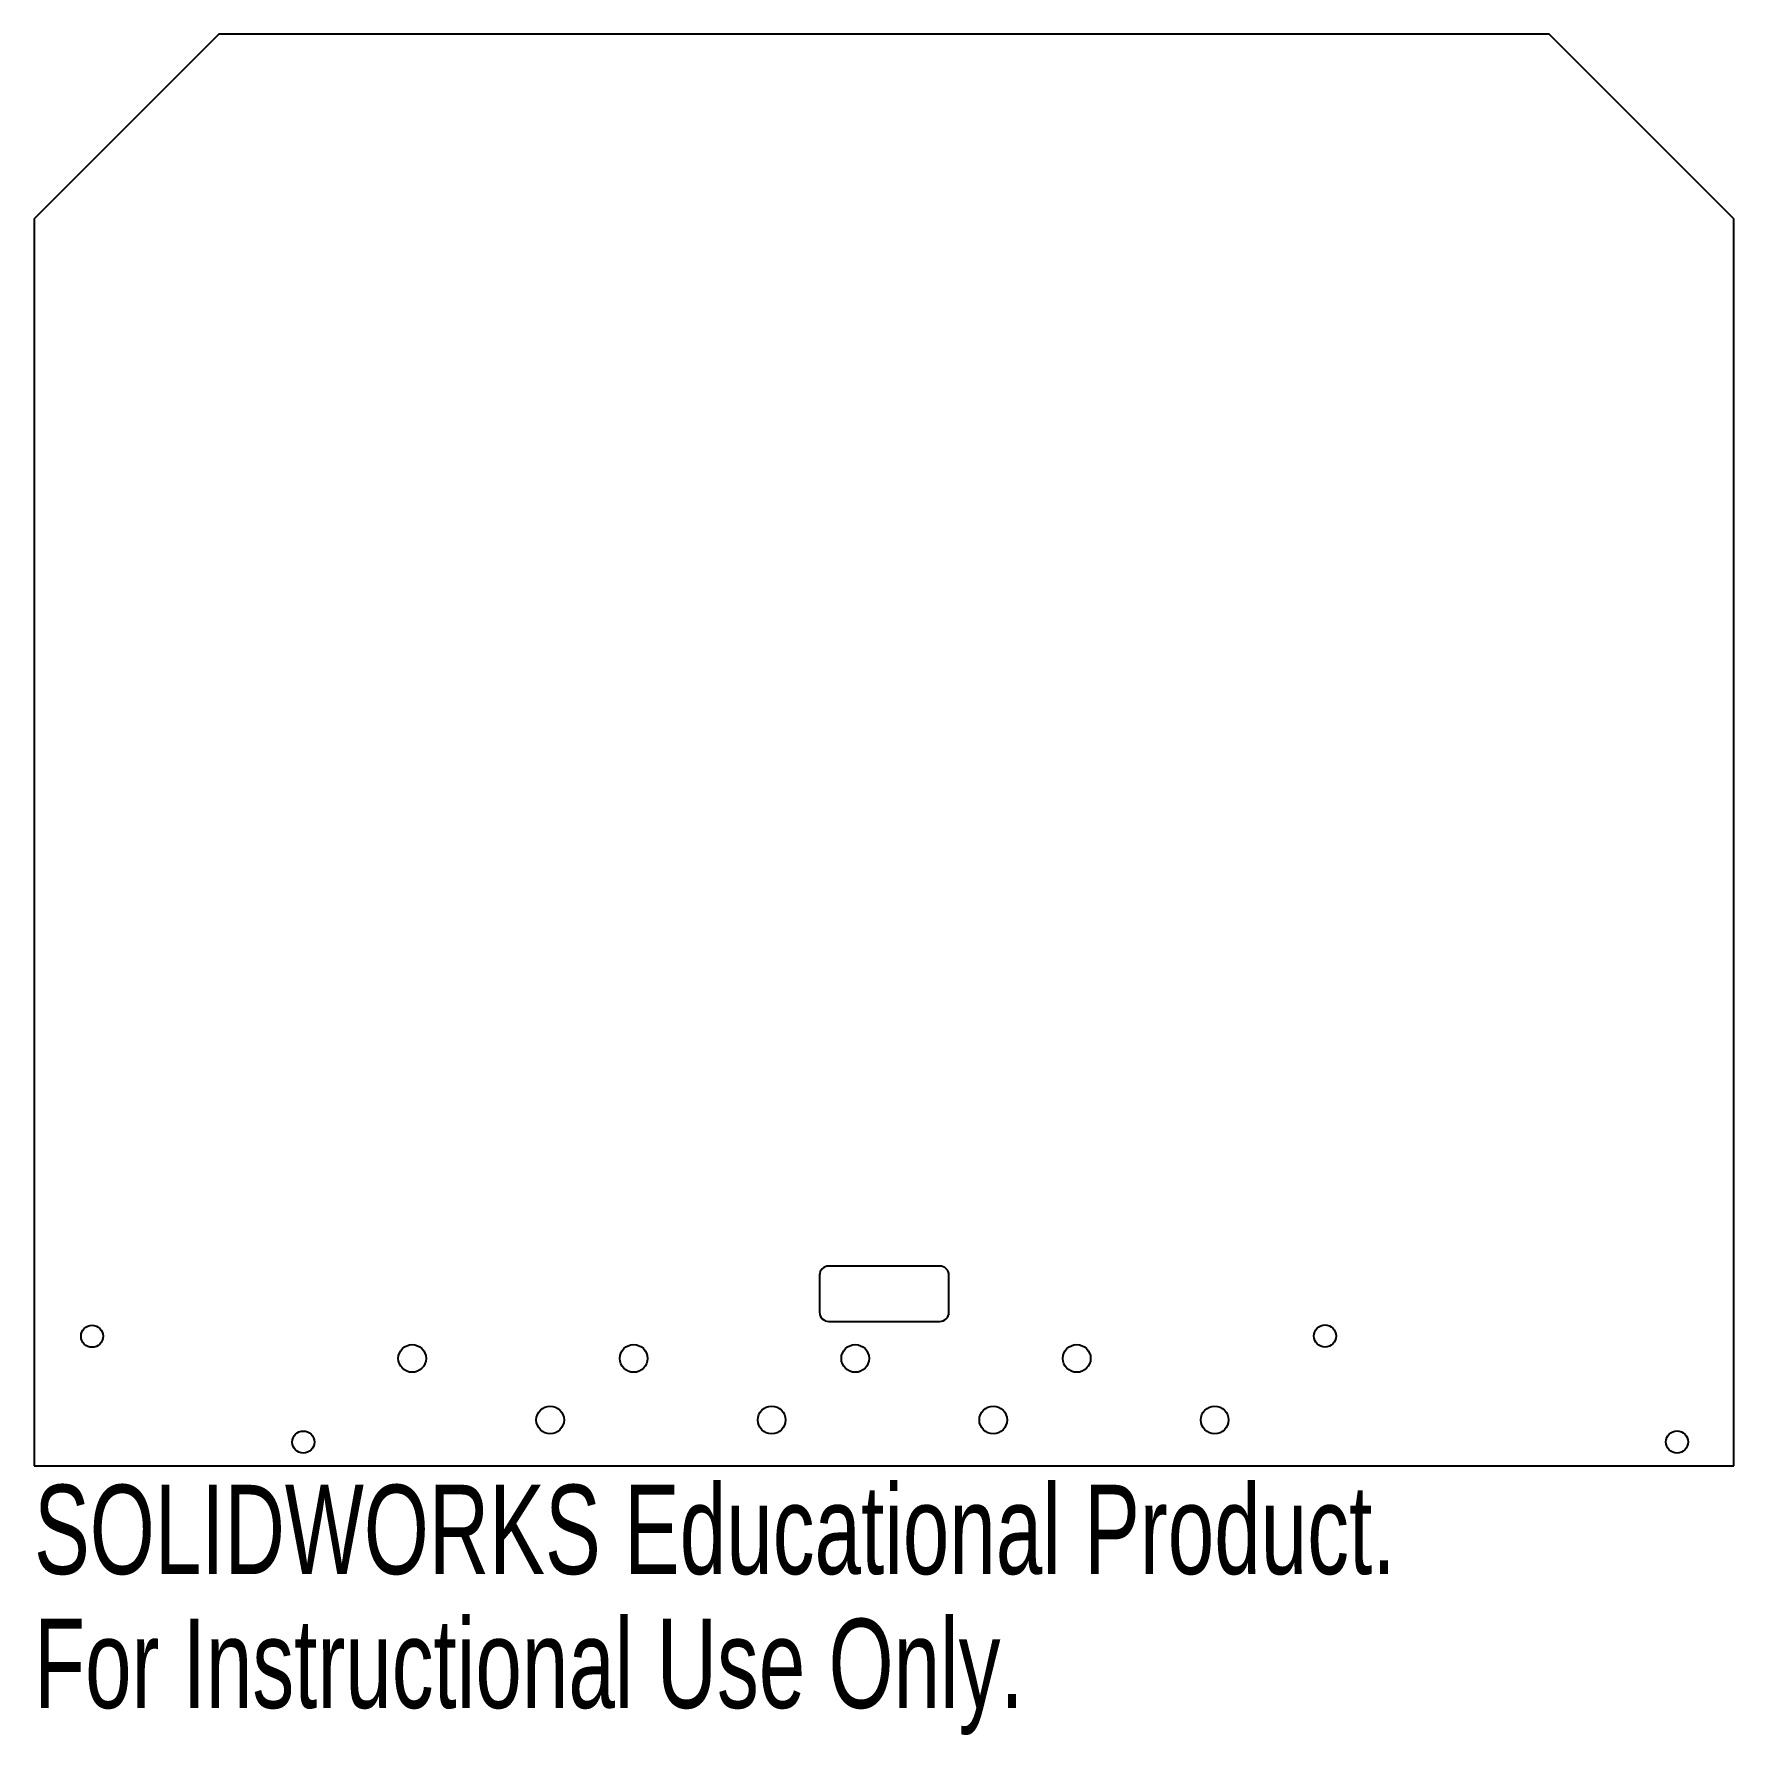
# Model space of a CAD drawing. Header units: millimetres. Extents: x -46 to 46, y -11.5 to 80.5.
import ezdxf

# ---------------------------------------------------------------- set-up
doc = ezdxf.new("R2010")
doc.units = ezdxf.units.MM
doc.styles.add('SLDTEXTSTYLE0', font='TXT', dxfattribs={"width": 0.7})

msp = doc.modelspace()

# ---------------------------------------------------------------- linework, layer by layer
at = {"color": 7, "linetype": 'Continuous', "lineweight": 25}
for p, q in [((-36, 80.54), (-46, 70.54)), ((36, 80.54), (-36, 80.54)), ((46, 70.54), (36, 80.54)), ((-46, 70.54), (-46, 3.04)), ((46, 3.04), (46, 70.54)), ((3.015, 13.86), (-2.985, 13.86)), ((-3.485, 13.36), (-3.485, 11.36)), ((3.515, 11.36), (3.515, 13.36)), ((-2.985, 10.86), (3.015, 10.86)), ((-46, 3.04), (46, 3.04))]:
    msp.add_line(p, q, dxfattribs=at)
for centre, radius in [((-42.857, 10.06), 0.6), ((23.868, 10.07), 0.6), ((-25.534, 8.858), 0.75), ((-13.546, 8.858), 0.75), ((-1.557, 8.858), 0.75), ((10.432, 8.858), 0.75), ((-18.067, 5.531), 0.75), ((-6.078, 5.531), 0.75), ((5.911, 5.531), 0.75), ((17.9, 5.531), 0.75), ((-31.427, 4.33), 0.6), ((42.918, 4.34), 0.6)]:
    msp.add_circle(centre, radius, dxfattribs=at)
for centre, start, end in [((-2.985, 13.36), 90, 180), ((3.015, 13.36), 0, 90), ((-2.985, 11.36), 180, 270), ((3.015, 11.36), 270, 0)]:
    msp.add_arc(centre, 0.5, start, end, dxfattribs=at)

# ---------------------------------------------------------------- texts
at = {"color": 7, "linetype": 'Continuous', "char_height": 4.83362, "attachment_point": 1, "style": 'SLDTEXTSTYLE0'}
for s, insert in [('SOLIDWORKS Educational Product.', (-46, 2.02)), ('For Instructional Use Only.', (-46, -5.23))]:
    msp.add_mtext(s, dxfattribs=dict(at, insert=insert))

doc.saveas('drawing.dxf')
